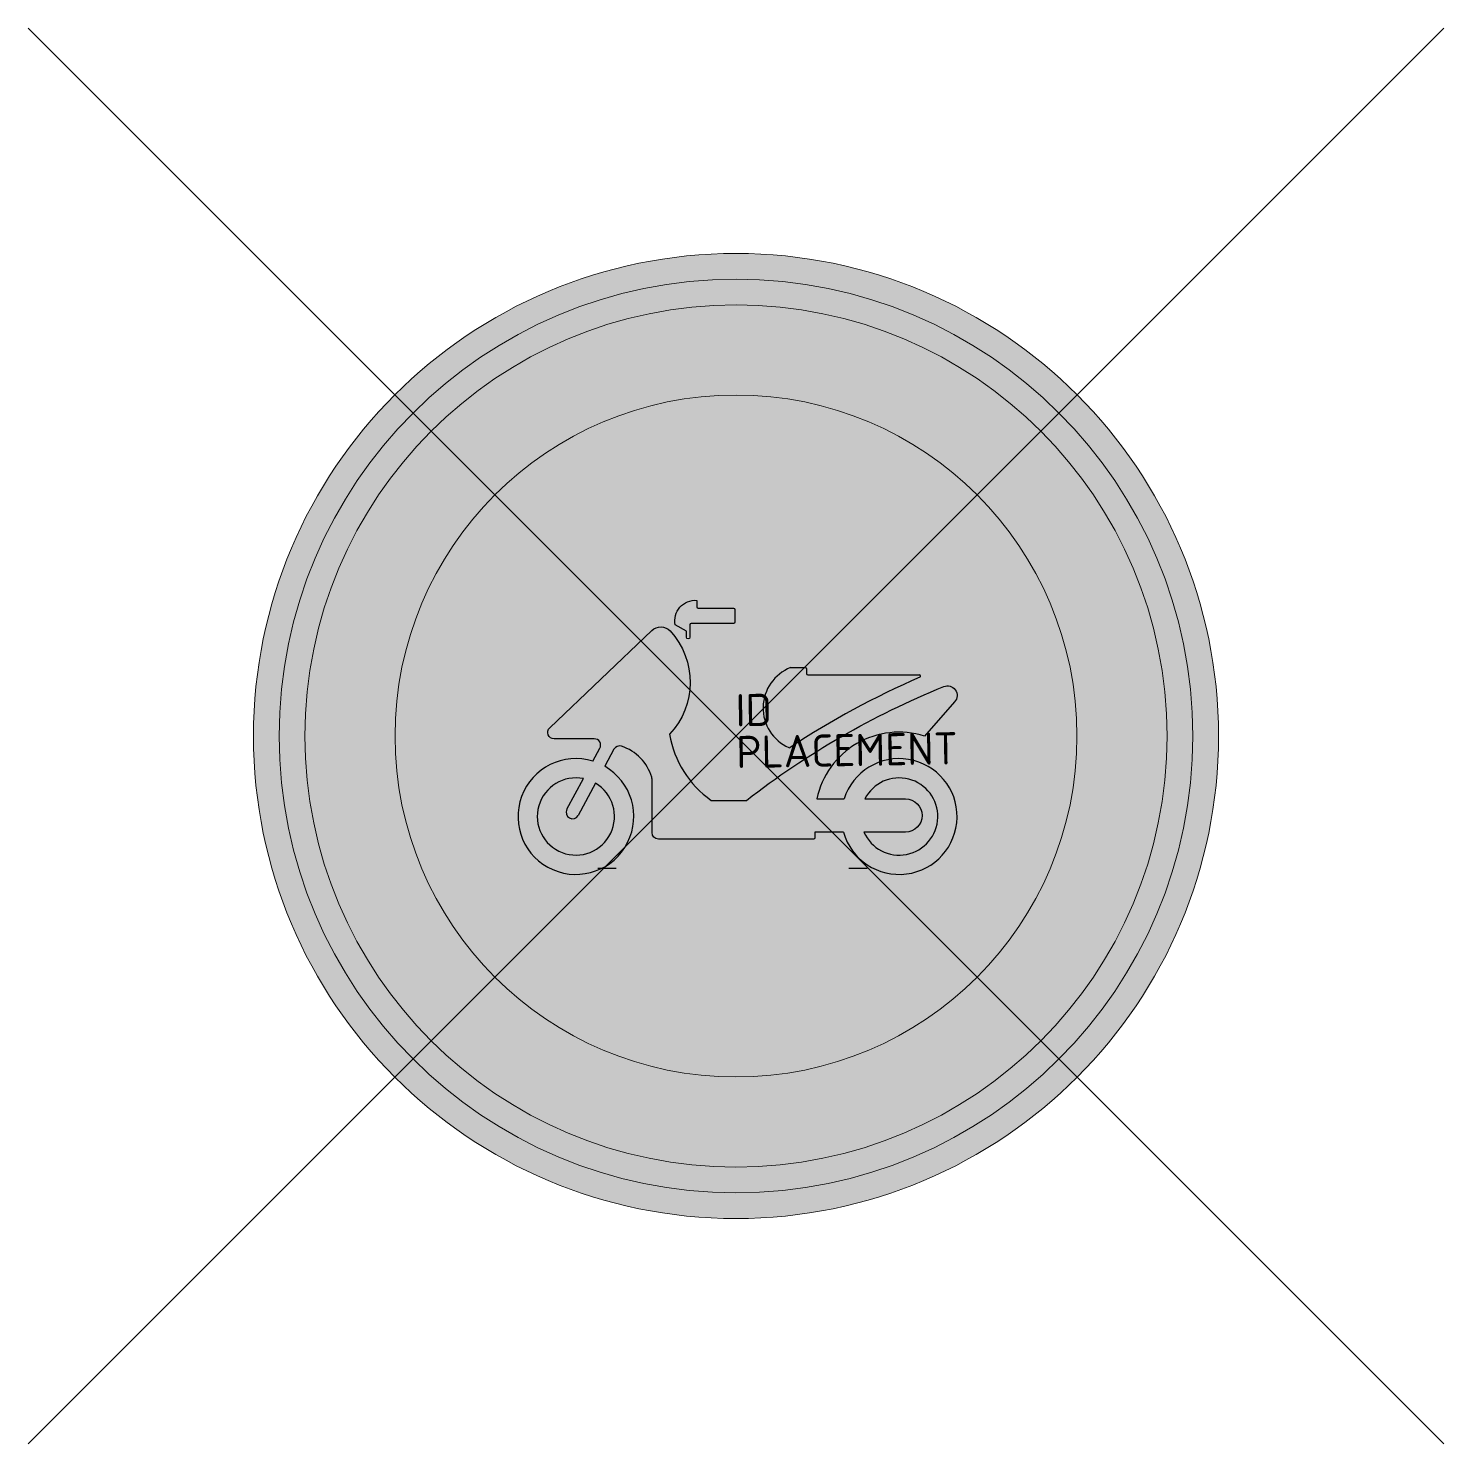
# Model space of a CAD drawing. Extents: x -5.5 to 5.5, y -5.5 to 5.5.
import ezdxf
from ezdxf.enums import TextEntityAlignment as Align

# ---------------------------------------------------------------- set-up
doc = ezdxf.new("R2010")
doc.units = 0
doc.styles.add('NLCS-ISO', font='NLCS-ISO.ttf', dxfattribs={"height": 0.25})
pattern_1 = [(0, (-20.57447834488585, -1.036827422535682), (0, 13.096875), [9.525, -3.571875]), (90, (-20.57447834488585, -1.036827422535682), (-13.096875, 8.019523023791496e-16), [9.525, -3.571875])]

msp = doc.modelspace()

# ---------------------------------------------------------------- hatches: boundary and pattern name
at = {"true_color": 0xf1f0ea}
h = msp.add_hatch(color=7, dxfattribs=at)
h.dxf.hatch_style = 1
h.paths.add_polyline_path([(-3.75, 0), (-3.55, 0, -1), (3.55, 0), (3.75, 0, 1)])
h = msp.add_hatch(color=7, dxfattribs=at)
h.dxf.hatch_style = 1
h.paths.add_polyline_path([(-3.55, 0), (-3.35, 0, -1), (3.35, 0), (3.55, 0, 1)])
h = msp.add_hatch(color=7, dxfattribs=at)
h.dxf.hatch_style = 1
h.paths.add_polyline_path([(-3.35, 0), (-2.649999999999999, 0, -1), (2.649999999999999, 0), (3.35, 0, 1)])
h = msp.add_hatch(color=7, dxfattribs=at)
h.dxf.hatch_style = 1
h.paths.add_polyline_path([(-2.649999999999999, 0, 1), (2.649999999999999, 0, 1)])
h.paths.add_polyline_path([(-0.008580631562949748, 0.9841183851110671), (-0.008580631562949748, 0.8850086962460395, -0.4142135623730949), (-0.01858063156294776, 0.8750086962460415), (-0.348824171036872, 0.8750086962460415, 0.4142135623731021), (-0.3588241710368723, 0.8650086962460415), (-0.358824171036872, 0.7681455466864833, -1), (-0.3847359440625269, 0.7681455466864833), (-0.3847359440625269, 0.8147045962127919), (-0.4715587858337358, 0.8638514561280459, -0.5070606918010011), (-0.3047845380207264, 1.053917182859692), (-0.3047845380207264, 1.004118385111065, 0.4142135623730955), (-0.2947845380207263, 0.9941183851110651), (-0.01858063156294776, 0.9941183851110651, -0.4142135623730934)], flags=16)
h.paths.add_polyline_path([(0.5370346562505119, 0.5316889284018771, -0.4142135623728289), (0.5470346562505028, 0.5216889284018771), (0.5470346562505028, 0.4863127681906241, 0.4142135623730951), (0.5570346562505029, 0.4763127681906241), (1.425342286442969, 0.4763127681906191, -0.8130948470979178), (1.429336573707085, 0.4571451256762433, 0.04281709307140798), (0.4206079115457112, -0.08931842896281372, -0.2552794766086085), (0.411053807626575, -0.0901053064828905, -0.6647575746151513), (0.4236600832790858, 0.5316889284018771)], flags=16)
h.paths.add_polyline_path([(-0.5165734212841926, 0.01319920972487409, 0.2003362680053452), (-0.193040506265902, -0.5), (0.08061480231594986, -0.5, -0.06799719087207028), (1.614760158527464, 0.3844349559592848, -0.7924426444701627), (1.699340302397325, 0.2653923497855353), (1.464946643634562, -0.0005153032311397965, 0.4422022267028848), (0.6272096832526555, -0.4888750660936552), (0.8394903126551037, -0.4888750660936552, -6.816508940865289), (0.8349362874580621, -0.7473363563280913), (0.6127689217015586, -0.7473363563280913), (0.6127689217015586, -0.7911974380498119, -0.4142135623730889), (0.6027689217015586, -0.8011974380498117), (-0.6027689217015222, -0.8011974380498117, -0.4142135623731761), (-0.6527689217015225, -0.7511974380497981), (-0.6527689217014085, -0.335279551275429, 0.0722490367222745), (-0.6548352624411224, -0.3210540702670697, 0.2455511377714365), (-0.8887798730651144, -0.07982494020373698, 0.3632799201771063), (-0.9484396871843264, -0.1034989677651599), (-1.01992119233616, -0.235558816655433, -17.87724021319085), (-1.111977774565962, -0.1955557084480071), (-1.057934810954521, -0.09571302056741726, 0.5682282514658514), (-1.101906506854464, -0.02191197101738829), (-1.413193437882927, -0.02191197101738851, -0.676758059270739), (-1.44770349005431, 0.0642689120443678), (-0.6546642331464352, 0.8206856662493854, -0.4193958982609745), (-0.5120747382878015, 0.8160553166113083, -0.393458547367004)], flags=16)
h.paths.add_polyline_path([(0.9939507171210713, -0.7473363563280913), (1.317054400226766, -0.7473363563280913, 1), (1.317054400226766, -0.4888750660936552), (1.001203484048931, -0.4888750660936552, -4.414508935783704)], flags=0)
h.paths.add_polyline_path([(-1.185552642529255, -0.3314829797709757), (-1.314341356934281, -0.5694161084448877, 1), (-1.226397965134422, -0.6170182075449395), (-1.091359357874465, -0.3675385969628564, -11.813238043521)], flags=0)
h = msp.add_hatch(color=7, dxfattribs=at)
h.dxf.hatch_style = 1
h.paths.add_polyline_path([(-0.008580631562949748, 0.9841183851110742, 0.4142135623730949), (-0.01858063156294065, 0.9941183851110651), (-0.2947845380207355, 0.9941183851110651, -0.4142135623730953), (-0.3047845380207264, 1.00411838511107), (-0.3047845380207264, 1.053917182859692, 0.5070606918010011), (-0.4715587858337358, 0.8638514561280459), (-0.3847359440625269, 0.8147045962127919), (-0.3847359440625269, 0.7681455466864833, 1), (-0.358824171036872, 0.7681455466864833), (-0.358824171036872, 0.8650086962460364, -0.4142135623730944), (-0.3488241710368811, 0.8750086962460415), (-0.01858063156294065, 0.8750086962460415, 0.4142135623730949), (-0.008580631562949748, 0.8850086962460324)])
h = msp.add_hatch(color=7, dxfattribs=at)
h.dxf.hatch_style = 1
h.paths.add_polyline_path([(-0.5120747382877653, 0.8160553166113118, 0.4193958982609751), (-0.6546642331464909, 0.8206856662493891), (-1.447703490054323, 0.06426891204436913, 0.6767580592707334), (-1.41319343788291, -0.02191197101738851), (-1.101906506854448, -0.02191197101738851, -0.5682282514658497), (-1.057934810954521, -0.09571302056741615), (-1.111977774565958, -0.195555708448012, 17.8772402131926), (-1.019921192336142, -0.235558816655427), (-0.9484396871843046, -0.1034989677651623, -0.3632799201771068), (-0.8887798730651184, -0.07982494020373565, -0.2455511377714363), (-0.6548352624411109, -0.321054070267067, -0.0722490367222746), (-0.6527689217014085, -0.3352795512754341), (-0.6527689217015222, -0.7511974380498003, 0.4142135623731759), (-0.6027689217015677, -0.8011974380498117), (0.6027689217015677, -0.8011974380498117, 0.4142135623731021), (0.6127689217015586, -0.7911974380498066), (0.6127689217015586, -0.7473363563280913), (0.8349362874580493, -0.7473363563280913, 6.816508940865581), (0.8394903126551299, -0.4888750660936552), (0.6272096832526586, -0.4888750660936552, -0.4422022267028849), (1.464946643634562, -0.0005153032311397965), (1.699340302397331, 0.2653923497855288, 0.7924426444701638), (1.614760158527474, 0.3844349559592786, 0.06799719087207023), (0.08061480231594942, -0.5), (-0.193040506265902, -0.5, -0.2003362680053452), (-0.5165734212841926, 0.01319920972487409, 0.393458547367004)])
h.paths.add_polyline_path([(-1.185552642529274, -0.3314829797709677), (-1.314341356934278, -0.5694161084448837, 1), (-1.226397965134424, -0.6170182075449446), (-1.091359357874467, -0.3675385969628593, -11.81323804352212)], flags=16)
h.paths.add_polyline_path([(1.001203484048915, -0.4888750660936552, -4.414508935783807), (0.993950717121038, -0.7473363563280913), (1.317054400226766, -0.7473363563280913, 1), (1.317054400226766, -0.4888750660936552)], flags=16)
h = msp.add_hatch(color=7, dxfattribs=at)
h.dxf.hatch_style = 1
h.paths.add_polyline_path([(1.429336573706678, 0.4571451256771581, 0.8130948469019854), (1.425342286442969, 0.4763127681906241), (0.5570346562504938, 0.4763127681906241, -0.4142135623730953), (0.5470346562505028, 0.4863127681906292), (0.5470346562505028, 0.521688928401872, 0.4142135623730952), (0.5370346562505119, 0.5316889284018771), (0.42366008327906, 0.5316889284018771, 0.6647575746151629), (0.4110538076265584, -0.09010530648289716, 0.2552794766089021), (0.4206079115457442, -0.0893184289628266, -0.04281709307141007)])
h = msp.add_hatch(color=7, dxfattribs=at)
h.dxf.hatch_style = 1
h.paths.add_polyline_path([(3.75, 0), (3.55, 0, -1), (-3.55, 0), (-3.75, 0, 1)])
h = msp.add_hatch(color=7, dxfattribs=at)
h.dxf.hatch_style = 1
h.paths.add_polyline_path([(3.55, 0), (3.35, 0, -1), (-3.35, 0), (-3.55, 0, 1)])
h = msp.add_hatch(color=7, dxfattribs=at)
h.dxf.hatch_style = 1
h.paths.add_polyline_path([(3.35, 0), (2.649999999999999, 0, -1), (-2.649999999999999, 0), (-3.35, 0, 1)])
h = msp.add_hatch(color=7, dxfattribs=at)
h.dxf.hatch_style = 1
h.paths.add_polyline_path([(-1.091359357874465, -0.3675385969628562), (-1.226397965134421, -0.6170182075449374, -1), (-1.314341356934279, -0.5694161084448839), (-1.185552642529255, -0.3314829797709759, 11.81323804352101)])
h = msp.add_hatch(color=7, dxfattribs=at)
h.dxf.hatch_style = 1
h.paths.add_polyline_path([(1.001203484048931, -0.4888750660936552), (1.317054400226766, -0.4888750660936552, -1), (1.317054400226766, -0.7473363563280913), (0.9939507171210713, -0.7473363563280913, 4.414508935783707)])
h = msp.add_hatch(dxfattribs=at)
h.set_pattern_fill('ANGLE', scale=1.875)
h.set_pattern_definition(pattern_1)
h.paths.add_polyline_path([(-0.70334952126957, -0.7368274225359552, 1), (-1.303349521269571, -0.7368274225359552, 1)])
h = msp.add_hatch(dxfattribs=at)
h.set_pattern_fill('ANGLE', scale=1.875)
h.set_pattern_definition(pattern_1)
h.paths.add_polyline_path([(1.24862977050127, -0.7368274225359552, 1), (0.6486297705012687, -0.7368274225359552, 1)])

# ---------------------------------------------------------------- linework, layer by layer
for p, q in [((-5.5, 5.5), (5.5, -5.5)), ((-5.5, -5.5), (5.5, 5.5))]:
    msp.add_line(p, q)
at = {"color": 250, "true_color": 0x2a292a, "flags": 128}
msp.add_lwpolyline([(-0.008580631562949748, 0.98411838511106), (-0.008580631562949748, 0.8850086962460466, -0.414213562373095), (-0.01858063156294065, 0.8750086962460415), (-0.3488241710368811, 0.8750086962460415, 0.4142135623729785), (-0.358824171036872, 0.8650086962460364), (-0.358824171036872, 0.7681455466864833, -0.9999999999999999), (-0.3847359440625269, 0.7681455466864833), (-0.3847359440625269, 0.8147045962127919), (-0.4715587858337358, 0.8638514561280459, -0.5070606918010011), (-0.3047845380207264, 1.053917182859692), (-0.3047845380207264, 1.00411838511107, 0.4142135623729785), (-0.2947845380207355, 0.9941183851110651), (-0.01858063156294065, 0.9941183851110651, -0.414213562373095)], format="xyb", close=True, dxfattribs=at)
for points in [[(-1.111977774565958, -0.1955557084479977), (-1.057934810954521, -0.09571302056741615, 0.5682282514657296), (-1.101906506854448, -0.02191197101738851), (-1.41319343788291, -0.02191197101738851, -0.676758059270725), (-1.447703490054323, 0.06426891204435492), (-0.6546642331464909, 0.8206856662493323, -0.419395898261358), (-0.5120747382877653, 0.8160553166112692, -0.3934585473669779), (-0.5165734212841926, 0.01319920972487409, 0.2003362680053452), (-0.193040506265902, -0.5), (0.08061480231594942, -0.5, -0.06799719087207544), (1.614760158527588, 0.3844349559593354, -0.7924426444693813), (1.699340302397331, 0.265392349785543), (1.464946643634562, -0.0005153032311397965, 0.4422022267028782), (0.6272096832526586, -0.488875066093641, 0.4422022267028782)], [(0.42366008327906, 0.5316889284018771), (0.5370346562505119, 0.5316889284018771, -0.4142135623729785), (0.5470346562505028, 0.521688928401872), (0.5470346562505028, 0.4863127681906292, 0.4142135623729785), (0.5570346562504938, 0.4763127681906241), (1.425342286442969, 0.4763127681906241)], [(0.6127689217015586, -0.7473363563280913), (0.6127689217015586, -0.7911974380498066, -0.4142135623729785), (0.6027689217015677, -0.8011974380498117), (-0.6027689217015677, -0.8011974380498117, -0.4142135623728951), (-0.6527689217015222, -0.7511974380498003), (-0.6527689217014085, -0.3352795512751214, 0.07224903672253098), (-0.6548352624412246, -0.3210540702667259, 0.2455511377711775), (-0.8887798730651184, -0.07982494020373565, 0.3632799201768238), (-0.9484396871843046, -0.1034989677651197), (-1.019921192336142, -0.2355588166553986)], [(1.001203484048915, -0.4888750660936552), (1.317054400226766, -0.4888750660936552, -0.9999999999999999), (1.317054400226766, -0.7473363563280913), (0.993950717121038, -0.7473363563280913)]]:
    msp.add_lwpolyline(points, format="xyb", dxfattribs=at)
for points in [[(-1.314341356934278, -0.5694161084448837), (-1.185552642529274, -0.3314829797710104)], [(-1.091359357874467, -0.3675385969628593), (-1.226397965134424, -0.6170182075449588)], [(0.6272096832527723, -0.4888750660936552), (0.8394903126551299, -0.4888750660936552)], [(0.8349362874580493, -0.7473363563280913), (0.6127689217015586, -0.7473363563280913)]]:
    msp.add_lwpolyline(points, dxfattribs=at)
at = {"color": 250, "lineweight": 0, "true_color": 0x2a292a}
for radius in [3.75, 3.55, 3.35, 2.649999999999999]:
    msp.add_circle((0, 0), radius, dxfattribs=at)
at = {"color": 250, "true_color": 0x2a292a}
for centre, radius, start, end in [((0.547863816886661, 0.2181459105899819), 0.3372473742828133, 111.6099943966071, 246.06709100507), ((4.109808496014693, -5.695043419776354), 6.710764012024085, 113.5424702638046, 123.349435039444), ((1.425342286442969, 0.466312768190619), 0.01, 293.5424702640745, 90), ((0.4151104740291203, -0.08096509545150354), 0.01, 246.0670910049986, 303.3494350395609), ((-1.244176363204247, -0.6256993276754059), 0.45, 72.9159259487737, 60.10944526878063), ((1.268184984236882, -0.6256993276754059), 0.45, 195.6823876561379, 162.2987457945638), ((-1.244176363204247, -0.6256993276754059), 0.3, 78.73118401497794, 59.37679232952168), ((1.268184984236882, -0.6256993276754059), 0.3, 203.9197533735391, 152.8654989803882), ((-1.270369661034351, -0.5932171579949141), 0.04999999999998663, 151.5741525144668, 331.5741525144667)]:
    msp.add_arc(centre, radius, start, end, dxfattribs=at)

# ---------------------------------------------------------------- texts
at = {"style": 'NLCS-ISO'}
msp.add_attdef('ID', text='', height=0.25, rotation=1, dxfattribs=at).set_placement((0, 0), align=Align.BOTTOM_LEFT)
msp.add_attdef('PLACEMENT', text='', height=0.25, rotation=1, dxfattribs=at).set_placement((0, 0), align=Align.TOP_LEFT)

doc.saveas('drawing.dxf')
